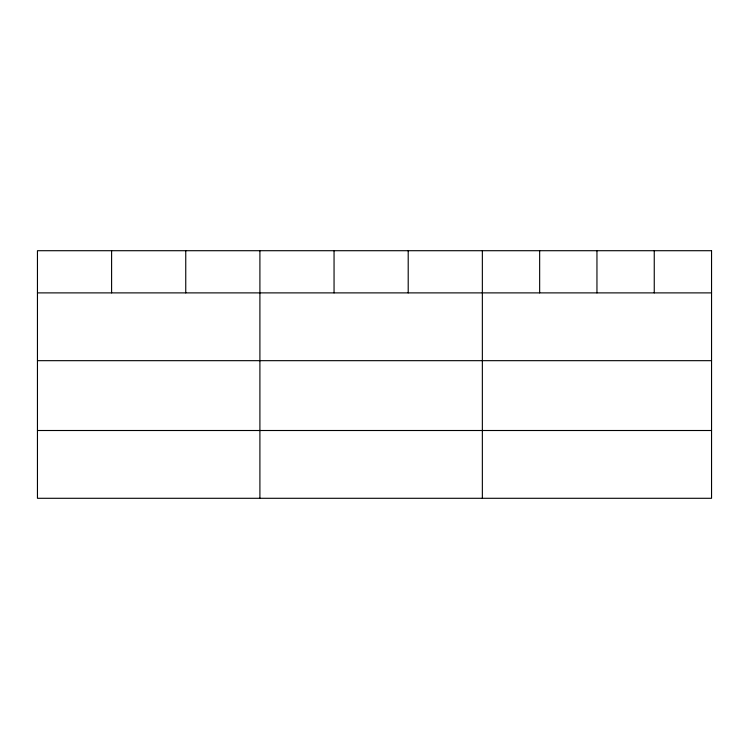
<?xml version="1.0" encoding="UTF-8"?>
<svg xmlns="http://www.w3.org/2000/svg" width="749" height="749" viewBox="0 0 749 749"><rect width="100%" height="100%" fill="white"/><g stroke="black" fill="none" stroke-linecap="round" stroke-linejoin="round"><path stroke-width="1.12" d="M37.45 292.887L711.55 292.887M37.45 360.672L711.55 360.672M37.45 430.506L711.55 430.506M654.251 250.709L654.251 292.887M596.953 250.709L596.953 292.887M539.654 250.709L539.654 292.887M482.356 250.709L482.356 498.291M408.205 250.709L408.205 292.887M334.054 250.709L334.054 292.887M259.903 250.709L259.903 498.291M185.752 250.709L185.752 292.887M111.601 250.709L111.601 292.887M711.55 250.709L37.45 250.709L37.45 498.291L711.55 498.291L711.55 250.709"/></g></svg>
